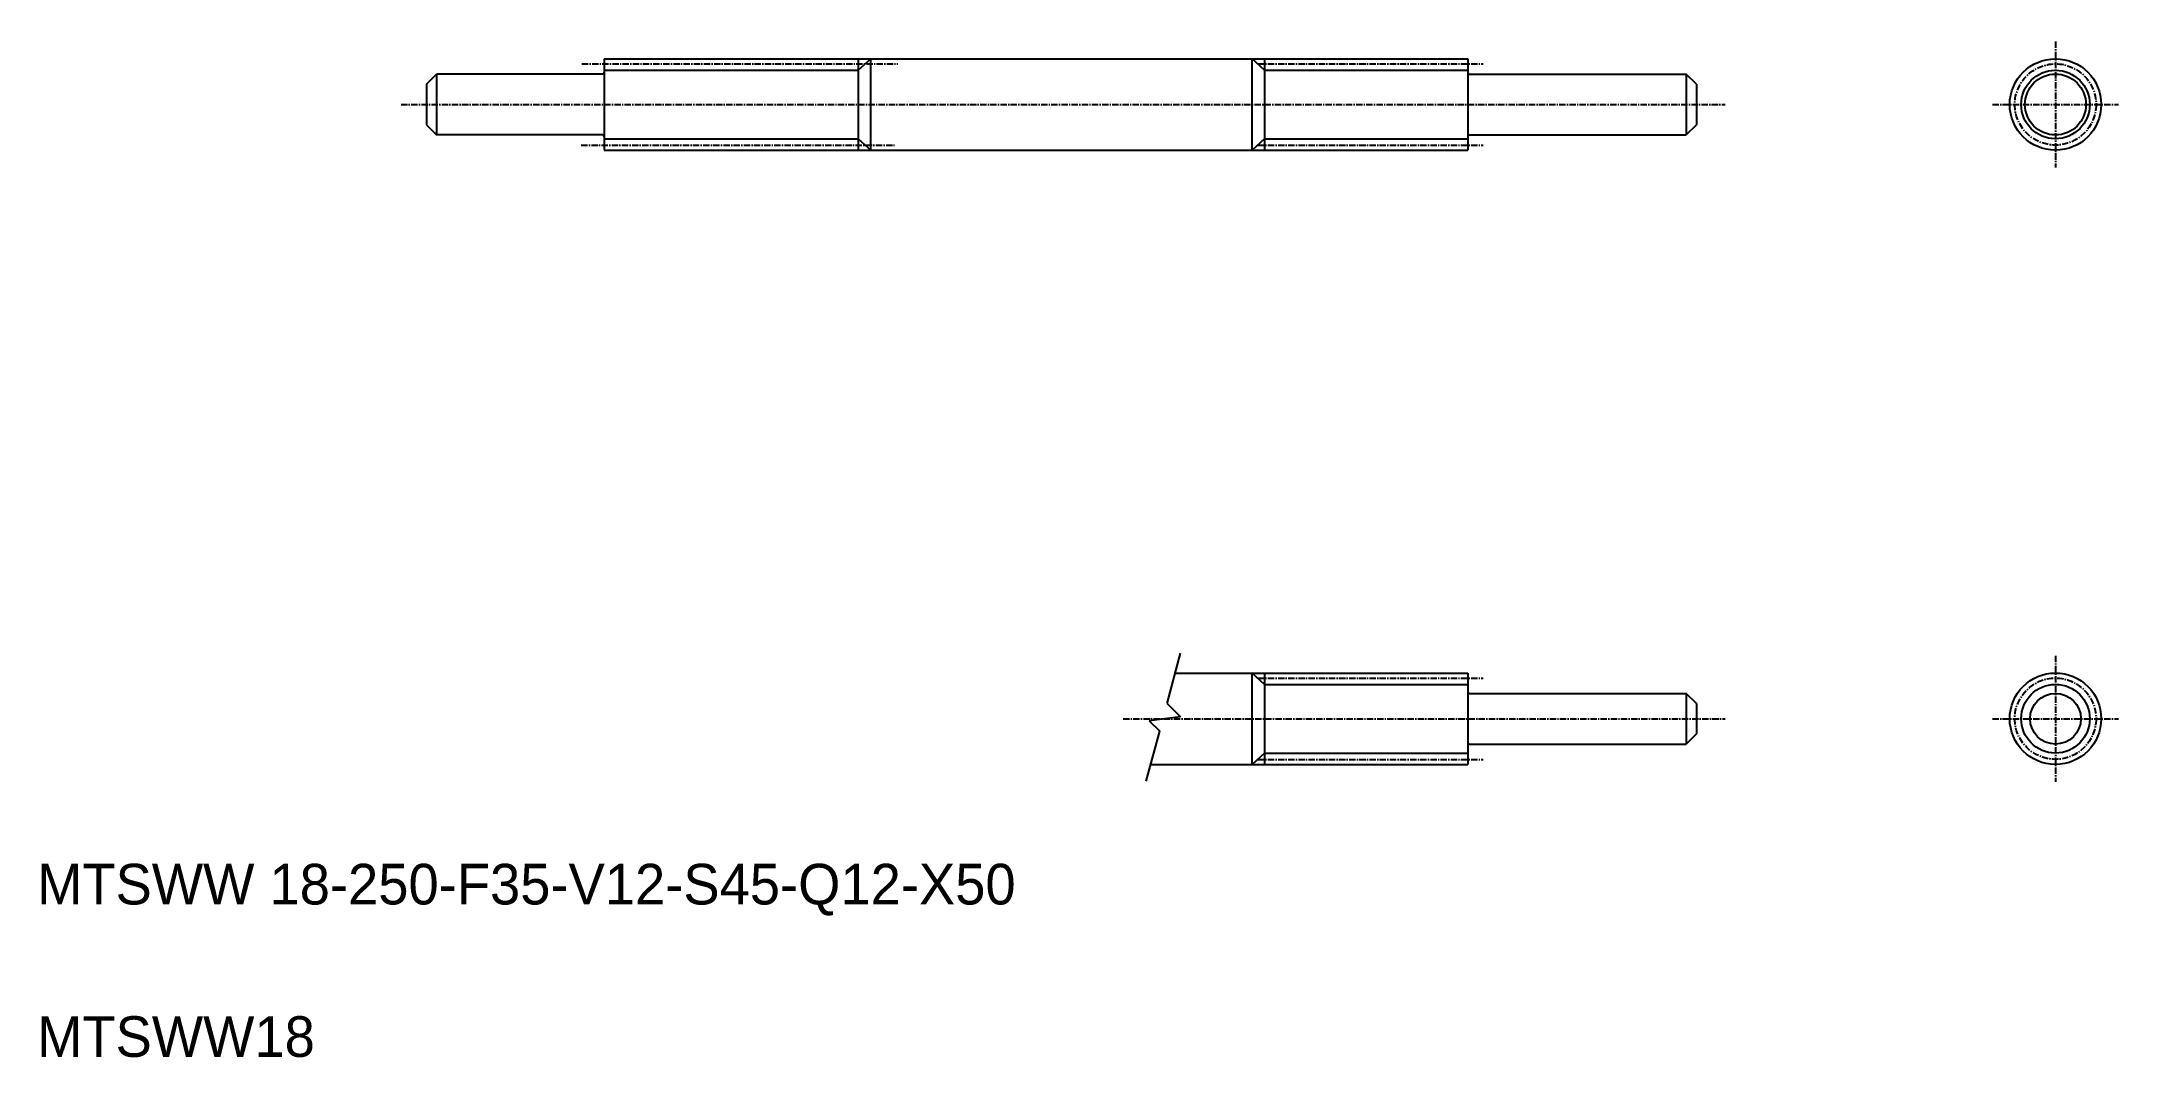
# Model space of a CAD drawing. Extents: x 45 to 454, y 167 to 367.
import ezdxf

# ---------------------------------------------------------------- set-up
doc = ezdxf.new("R2010")
doc.units = 0
doc.linetypes.add('CENTER', pattern=[2, 1.25, -0.25, 0.25, -0.25])
doc.layers.get('0').update_dxf_attribs({"linetype": 'CONTINUOUS'})
doc.layers.add('CENTER', color=1, linetype='CENTER')

msp = doc.modelspace()

# ---------------------------------------------------------------- linework, layer by layer
at = {"color": 7, "linetype": 'CONTINUOUS'}
for p, q in [((120.65, 358.86), (122.65, 360.86)), ((155.35, 360.86), (122.65, 360.86)), ((122.65, 360.86), (122.65, 348.86)), ((155.65, 363.86), (325.65, 363.86)), ((155.65, 363.86), (155.65, 345.86)), ((205.65, 363.86), (205.65, 345.86)), ((208.1, 345.86), (208.1, 363.86)), ((283.2, 345.86), (283.2, 363.86)), ((285.65, 363.86), (285.65, 345.86)), ((325.65, 363.86), (325.65, 345.86)), ((325.95, 360.86), (368.65, 360.86)), ((368.65, 360.86), (368.65, 348.86)), ((370.65, 358.86), (368.65, 360.86)), ((120.65, 358.86), (120.65, 350.86)), ((370.65, 358.86), (370.65, 350.86)), ((120.65, 350.86), (122.65, 348.86)), ((155.35, 348.86), (122.65, 348.86)), ((325.95, 348.86), (368.65, 348.86)), ((370.65, 350.86), (368.65, 348.86)), ((155.65, 345.86), (325.65, 345.86)), ((198.15, 345.86), (198.15, 345.86)), ((240.65, 345.86), (240.65, 345.86)), ((268.06, 242.95), (325.65, 242.95)), ((283.2, 224.95), (283.2, 242.95)), ((285.65, 242.95), (285.65, 224.95)), ((325.65, 242.95), (325.65, 224.95)), ((325.95, 238.95), (368.65, 238.95)), ((368.65, 238.95), (368.65, 228.95)), ((370.65, 236.95), (368.65, 238.95)), ((370.65, 236.95), (370.65, 230.95)), ((370.65, 230.95), (368.65, 228.95)), ((263.23, 224.95), (325.65, 224.95)), ((325.95, 228.95), (368.65, 228.95))]:
    msp.add_line(p, q, dxfattribs=at)
at = {"color": 3, "linetype": 'CONTINUOUS'}
for p, q in [((155.65, 361.61), (205.65, 361.61)), ((205.65, 361.61), (208.1, 363.86)), ((285.65, 361.61), (283.2, 363.86)), ((285.65, 361.61), (325.65, 361.61)), ((155.65, 348.11), (205.65, 348.11)), ((205.65, 348.11), (208.1, 345.86)), ((285.65, 348.11), (283.2, 345.86)), ((285.65, 348.11), (325.65, 348.11)), ((266.46, 236.98), (269.1, 246.83)), ((285.65, 240.7), (283.2, 242.95)), ((285.65, 240.7), (325.65, 240.7)), ((269.09, 234.35), (262.95, 233.55)), ((262.95, 233.55), (264.99, 231.51)), ((266.46, 236.98), (269.09, 234.35)), ((262.35, 221.66), (264.99, 231.51)), ((285.65, 227.2), (283.2, 224.95)), ((285.65, 227.2), (325.65, 227.2))]:
    msp.add_line(p, q, dxfattribs=at)
at = {"color": 7, "linetype": 'CONTINUOUS'}
for centre, radius in [((441.33, 354.86), 9), ((441.33, 354.86), 6), ((441.33, 233.95), 9), ((441.33, 233.95), 5)]:
    msp.add_circle(centre, radius, dxfattribs=at)
at = {"color": 3, "linetype": 'CONTINUOUS'}
for centre in [(441.33, 354.86), (441.33, 233.95)]:
    msp.add_circle(centre, 6.75, dxfattribs=at)
at = {"color": 7, "linetype": 'CONTINUOUS'}
for centre, start, end in [((155.35, 361.16), 270, 360), ((325.95, 361.16), 180, 270), ((155.35, 348.56), 360, 90), ((325.95, 348.56), 90, 180), ((325.95, 239.25), 180, 270), ((325.95, 228.65), 90, 180)]:
    msp.add_arc(centre, 0.3, start, end, dxfattribs=at)
at = {"layer": 'CENTER', "color": 1, "linetype": 'CENTER'}
for p, q in [((441.33, 367.25), (441.33, 342.46)), ((151.26, 362.86), (213.45, 362.86)), ((284.29, 362.86), (328.65, 362.86)), ((115.65, 354.86), (376.32, 354.86)), ((428.93, 354.86), (453.73, 354.86)), ((151.12, 346.86), (212.76, 346.86)), ((284.29, 346.86), (328.65, 346.86)), ((441.33, 246.35), (441.33, 221.55)), ((284.29, 241.95), (328.65, 241.95)), ((257.78, 233.95), (376.32, 233.95)), ((428.93, 233.95), (453.73, 233.95)), ((284.29, 225.95), (328.65, 225.95))]:
    msp.add_line(p, q, dxfattribs=at)
for centre in [(441.33, 354.86), (441.33, 233.95)]:
    msp.add_circle(centre, 8, dxfattribs=at)

# ---------------------------------------------------------------- texts
at = {"color": 7, "linetype": 'CONTINUOUS'}
for s, p in [('MTSWW 18-250-F35-V12-S45-Q12-X50', (44.01, 197.39)), ('MTSWW18', (44.01, 167.39))]:
    msp.add_text(s, height=8, dxfattribs=at).set_placement(p)

doc.saveas('drawing.dxf')
